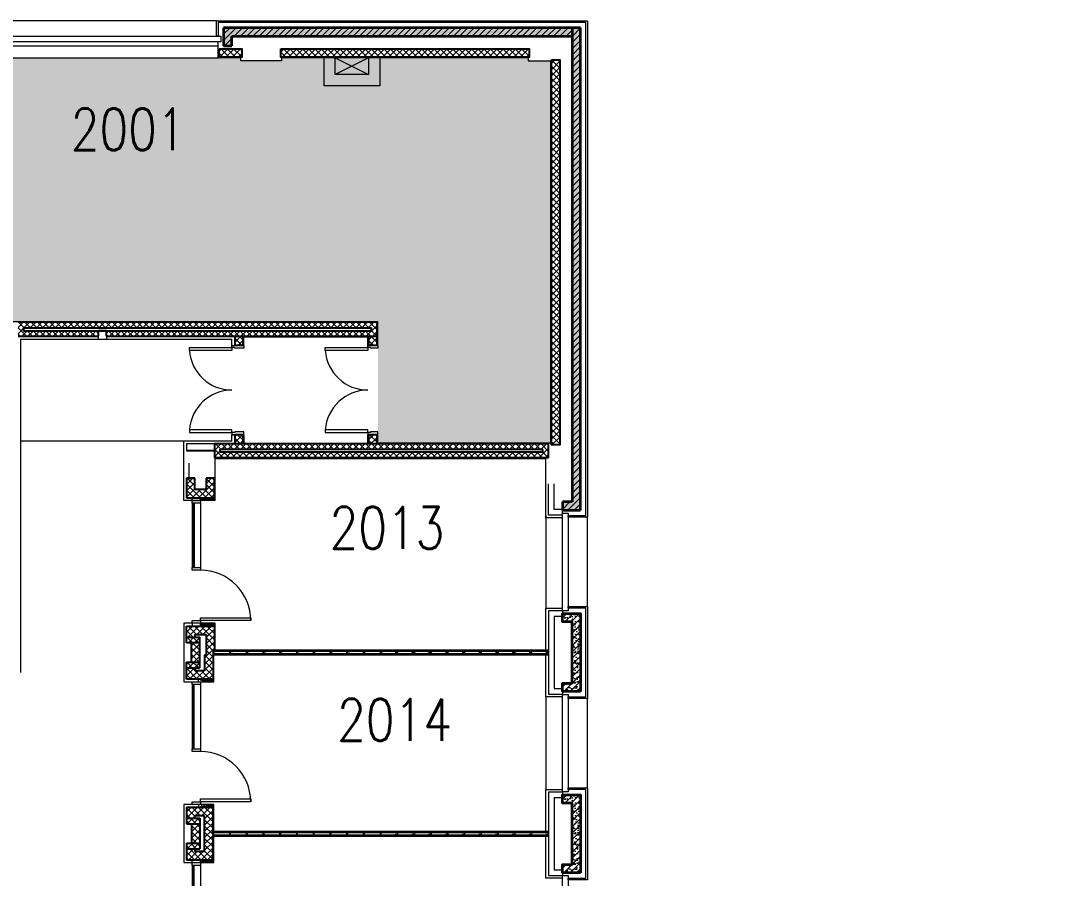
# Model space of a CAD drawing. Header units: inches. Extents: x 342932 to 557958, y 80625 to 242727.
# Drawn here: x 368172 to 386838, y 224757 to 240127 of the extents above; entities that cross this region are included whole.
import ezdxf
from ezdxf.enums import TextEntityAlignment as Align

# ---------------------------------------------------------------- set-up
doc = ezdxf.new("R2010")
doc.units = ezdxf.units.IN
doc.header["$MEASUREMENT"] = 0
doc.linetypes.add('First Floor$0$YRM-DASHED', pattern=[15, 12, -3])
for name, color, linetype, lineweight in [('0-Services', 8, 'Continuous', 20), ('First Floor$0$A-G2-G-Building-Elements-Below', 251, 'Continuous', 13), ('First Floor$0$A-G250-G-Walls-Low-Level', 251, 'Continuous', 15), ('First Floor$0$A-G250-G-Walls-Precast-Concrete', 251, 'Continuous', 35), ('First Floor$0$A-G250-M-Walls-Blockwork', 7, 'Continuous', 25), ('First Floor$0$A-G250-M-Walls-Louvred', 251, 'Continuous', 9), ('First Floor$0$A-G250-M-Walls-Plasterboard-Partition', 7, 'Continuous', 9), ('First Floor$0$A-G252-H-Internal-Walls', 251, 'Continuous', 9), ('First Floor$0$A-G262-H-Precast-Panel', 251, 'Continuous', 5), ('First Floor$0$A-G312-M-Wall-Cladding-Panel', 7, 'Continuous', 9), ('First Floor$0$A-G312-M-Wall-Finish-Plaster', 7, 'Continuous', 15), ('First Floor$0$A-G321-M-Window', 251, 'Continuous', 9), ('First Floor$0$A-G322-M-Door', 251, 'Continuous', 15), ('First Floor$0$A-G52-M-Cutout', 251, 'Continuous', 9), ('First Floor$0$Z-Z001-S-Room-Name-Identification-250', 7, 'Continuous', 15)]:
    doc.layers.add(name, color=color, linetype=linetype, lineweight=lineweight)
doc.styles.add('First Floor$0$Tag-RomanS', font='romans.shx', dxfattribs={"width": 0.8})
pattern_1 = [(45, (361382.11, 239676.52), (-56.1266, 56.1266), []), (135, (361382.11, 239676.52), (-56.1266, -56.1266), [])]
pattern_2 = [(50, (361382.11, 239676.52), (182.1847, -15.9391), [19.05, -209.55]), (355, (361382.11, 239676.52), (-35.2428, 191.0566), [15.24, -167.64]), (100.451, (361397.3, 239675.2), (146.9425, 175.1167), [16.19, -178.09]), (46.1842, (361382.11, 239727.32), (271.079, -42.0423), [28.575, -314.325]), (96.6356, (361404.7, 239723.82), (237.4042, 247.4256), [24.285, -267.135]), (351.184, (361382.1, 239727.32), (237.4046, 247.425), [22.86, -251.46]), (21, (361407.51, 239714.62), (151.6149, -102.2655), [19.05, -209.55]), (326, (361407.51, 239714.62), (61.802, 184.188), [15.24, -167.64]), (71.4514, (361420.15, 239706.1), (213.4165, 81.9229), [16.19, -178.09]), (37.5, (361382.114, 239676.52), (3.0886, 84.55504), [0, -165.608, 0, -170.18, 0, -168.275]), (7.5, (361382.11, 239676.52), (66.81966, 100.18057), [0, -97.028, 0, -161.798, 0, -64.135]), (327.5, (361325.47, 239676.52), (135.5906, -5.72874), [0, -63.5, 0, -198.12, 0, -262.89]), (317.5, (361300.07, 239676.52), (148.1292, 25.4265), [0, -82.55, 0, -131.572, 0, -186.69])]
pattern_3 = [(45, (361382.11, 239676.52), (-56.1266, 56.1266), [])]
pattern_4 = [(140, (361382.114, 239676.52), (4.78173, 54.6554), [5.715, -62.865]), (85, (361382.114, 239676.52), (-57.317, -10.57285), [4.572, -50.292]), (190.451, (361382.51, 239681.076), (-52.535, 44.08275), [4.857, -53.427]), (136.1842, (361366.874, 239676.52), (12.6127, 81.3237), [8.5725, -94.2975]), (186.6356, (361367.925, 239683.3), (-74.22767, 71.22127), [7.2855, -80.1405]), (81.184, (361366.87, 239676.52), (-74.22754, 71.2214), [6.858, -75.438]), (111, (361370.684, 239684.14), (30.67966, 45.48446), [5.715, -62.865]), (56, (361370.684, 239684.14), (-55.2564, 18.5406), [4.572, -50.292]), (161.4514, (361373.24, 239687.93), (-24.57686, 64.02495), [4.857, -53.427]), (127.5, (361382.114, 239676.522), (-25.366512, 0.92658), [0, -49.6824, 0, -51.054, 0, -50.4825]), (97.5, (361382.114, 239676.522), (-30.054172, 20.0459), [0, -29.1084, 0, -48.5394, 0, -19.2405]), (57.5, (361382.114, 239659.53), (1.718623, 40.677179), [0, -19.05, 0, -59.436, 0, -78.867]), (47.5, (361382.114, 239651.91), (-7.62795, 44.438754), [0, -24.765, 0, -39.4716, 0, -56.007])]

# ---------------------------------------------------------------- blocks, each defined once
blk = doc.blocks.new('First Floor$0$Door1-faculty offices-2200')
at = {"layer": 'First Floor$0$A-G321-M-Window'}
blk.add_lwpolyline([(50, -65), (1200, -65), (1200, -35), (50, -35)], close=True, dxfattribs=at)
at = {"layer": 'First Floor$0$A-G322-M-Door'}
for p, q in [((50, 75), (1200, 75)), ((50, -75), (1200, -75))]:
    blk.add_line(p, q, dxfattribs=at)
for points in [[(2100, 975), (2150, 975), (2150, 75), (2100, 75)], [(50, 75), (50, -75), (0, -75), (0, 75)], [(1250, 75), (1250, -75), (1200, -75), (1200, 75)], [(2200, 75), (2200, -75), (2150, -75), (2150, 75)]]:
    blk.add_lwpolyline(points, close=True, dxfattribs=at)
blk.add_arc((2150, 75), 900, 90, 180, dxfattribs=at)
blk = doc.blocks.new('First Floor$0$Part Frame1')
for p, q in [((0, 0), (0, -100)), ((0, 0), (6015, 0)), ((0, -13), (6015, -13)), ((0, -25), (6015, -25)), ((6015, -75), (0, -75)), ((6015, -87), (0, -87)), ((6015, -100), (0, -100)), ((6015, 0), (6015, -100))]:
    blk.add_line(p, q)
for points in [[(0, -75), (0, -25), (50, -25), (50, -35), (10, -35), (10, -65), (50, -65), (50, -75)], [(300, -75), (300, -25), (350, -25), (350, -35), (310, -35), (310, -65), (350, -65), (350, -75)], [(600, -75), (600, -25), (650, -25), (650, -35), (610, -35), (610, -65), (650, -65), (650, -75)], [(900, -75), (900, -25), (950, -25), (950, -35), (910, -35), (910, -65), (950, -65), (950, -75)], [(1200, -75), (1200, -25), (1250, -25), (1250, -35), (1210, -35), (1210, -65), (1250, -65), (1250, -75)], [(1500, -75), (1500, -25), (1550, -25), (1550, -35), (1510, -35), (1510, -65), (1550, -65), (1550, -75)], [(1800, -75), (1800, -25), (1850, -25), (1850, -35), (1810, -35), (1810, -65), (1850, -65), (1850, -75)], [(2100, -75), (2100, -25), (2150, -25), (2150, -35), (2110, -35), (2110, -65), (2150, -65), (2150, -75)], [(2400, -75), (2400, -25), (2450, -25), (2450, -35), (2410, -35), (2410, -65), (2450, -65), (2450, -75)], [(2700, -75), (2700, -25), (2750, -25), (2750, -35), (2710, -35), (2710, -65), (2750, -65), (2750, -75)], [(3000, -75), (3000, -25), (3050, -25), (3050, -35), (3010, -35), (3010, -65), (3050, -65), (3050, -75)], [(3315, -75), (3315, -25), (3265, -25), (3265, -35), (3305, -35), (3305, -65), (3265, -65), (3265, -75)], [(3615, -75), (3615, -25), (3565, -25), (3565, -35), (3605, -35), (3605, -65), (3565, -65), (3565, -75)], [(3915, -75), (3915, -25), (3865, -25), (3865, -35), (3905, -35), (3905, -65), (3865, -65), (3865, -75)], [(4215, -75), (4215, -25), (4165, -25), (4165, -35), (4205, -35), (4205, -65), (4165, -65), (4165, -75)], [(4515, -75), (4515, -25), (4465, -25), (4465, -35), (4505, -35), (4505, -65), (4465, -65), (4465, -75)], [(4815, -75), (4815, -25), (4765, -25), (4765, -35), (4805, -35), (4805, -65), (4765, -65), (4765, -75)], [(5115, -75), (5115, -25), (5065, -25), (5065, -35), (5105, -35), (5105, -65), (5065, -65), (5065, -75)], [(5415, -75), (5415, -25), (5365, -25), (5365, -35), (5405, -35), (5405, -65), (5365, -65), (5365, -75)], [(5715, -75), (5715, -25), (5665, -25), (5665, -35), (5705, -35), (5705, -65), (5665, -65), (5665, -75)], [(6015, -75), (6015, -25), (5965, -25), (5965, -35), (6005, -35), (6005, -65), (5965, -65), (5965, -75)]]:
    blk.add_lwpolyline(points, close=True)
blk = doc.blocks.new('First Floor$0$Plant Room Door 1600-180')
at = {"layer": 'First Floor$0$A-G322-M-Door'}
for points in [[(-1562, 180), (-1562, 942), (-1612, 942), (-1612, 180)], [(-138, 180), (-138, 942), (-88, 942), (-88, 180)], [(-1600, 130), (-1612, 130), (-1612, 180), (-1650, 180), (-1650, 0), (-1600, 0)], [(-100, 130), (-88, 130), (-88, 180), (-50, 180), (-50, 0), (-100, 0)]]:
    blk.add_lwpolyline(points, close=True, dxfattribs=at)
for centre, start, end in [((-1615, 179), 0.0901, 86.0243), ((-85, 179), 93.9757, 179.9099)]:
    blk.add_arc(centre, 765, start, end, dxfattribs=at)
blk = doc.blocks.new('First Floor$0$Plant Room Door 1600-215')
at = {"layer": 'First Floor$0$A-G322-M-Door'}
for points in [[(-1562, 977), (-1612, 977), (-1612, 215), (-1562, 215), (-1562, 977)], [(-138, 977), (-88, 977), (-88, 215), (-138, 215), (-138, 977)], [(-100, 165), (-88, 165), (-88, 215), (-50, 215), (-50, 0), (-100, 0)]]:
    blk.add_lwpolyline(points, close=True, dxfattribs=at)
at = {"layer": 'First Floor$0$A-G322-M-Door', "elevation": 0}
blk.add_lwpolyline([(-1600, 165), (-1612, 165), (-1612, 215), (-1650, 215), (-1650, 0), (-1600, 0)], close=True, dxfattribs=at)
at = {"layer": 'First Floor$0$A-G322-M-Door'}
for centre, start, end in [((-1615, 214), 0.0901, 86.0243), ((-85, 214), 93.9757, 179.9099)]:
    blk.add_arc(centre, 765, start, end, dxfattribs=at)
blk = doc.blocks.new('First Floor$0$tag-roomname')
at = {"lineweight": 18, "ltscale": 0.01, "style": 'First Floor$0$Tag-RomanS', "width": 0.8}
blk.add_attdef('ROOM_NO_2', text='', height=3, dxfattribs=at).set_placement((0, 1.612), align=Align.MIDDLE_CENTER)
at = {"linetype": 'ByBlock', "lineweight": 15, "ltscale": 0.01, "style": 'First Floor$0$Tag-RomanS', "width": 0.8, "flags": 1}
for tag, p in [('ROOM_NAME_1', (0, -2.288)), ('ROOM_NAME_2', (0, -5.744))]:
    blk.add_attdef(tag, text='', height=2.5, dxfattribs=at).set_placement(p, align=Align.MIDDLE_CENTER)

msp = doc.modelspace()

# ---------------------------------------------------------------- hatches: boundary and pattern name
at = {"layer": '0-Services', "lineweight": 35}
h = msp.add_hatch(dxfattribs=at)
h.set_pattern_fill('ANGLE', color=256)
h.set_pattern_definition([(0, (354539.678, 239632.636), (0, 6.985), [5.08, -1.905]), (90, (354539.678, 239632.636), (-6.985, 4e-16), [5.08, -1.905])])
h.paths.add_polyline_path([(374572.1, 234736.5), (361597.1, 234736.5), (361597.1, 239061.5), (361647.1, 239061.5), (361647.1, 239461.5), (366417.1, 239461.5), (366417.1, 239411.5), (367147.1, 239411.5), (367147.1, 239461.5), (372117.1, 239461.5), (372117.1, 239411.5), (372847.1, 239411.5), (372847.1, 239461.5), (377267.1, 239461.5), (377267.1, 239411.5), (377667.1, 239411.5), (377667.1, 232556.5), (374572.1, 232556.5)])
h.paths.add_polyline_path([(394817.1, 218626.5), (394817.1, 216001.5), (402567.1, 216001.5), (402567.1, 212066.5), (398147.1, 212066.5), (398147.1, 212441.5), (397617.1, 212441.5), (397617.1, 212066.5), (392847.1, 212066.5), (392847.1, 212441.5), (392317.1, 212441.5), (392317.1, 212066.5), (391602.1, 212066.5), (391602.1, 212276.5), (388497.1, 212276.5), (388497.1, 212441.5), (387982.1, 212441.5), (387982.1, 218111.5), (388147.1, 218111.5), (388147.1, 218626.5)])
h.paths.add_polyline_path([(451978.5, 231961.5), (461113.7, 231961.5), (461113.7, 231911.5), (461571.4, 231911.5), (463336, 221559), (463621.9, 221607.8), (464304.9, 217600.9), (463664.2, 217491.5), (455513.5, 217491.5), (455513.5, 219796.5), (451978.5, 219796.5)])
at = {"layer": 'First Floor$0$A-G252-H-Internal-Walls'}
h = msp.add_hatch(dxfattribs=at)
h.set_pattern_fill('ANSI37', color=256, scale=25, style=0)
h.set_pattern_definition(pattern_1)
h.paths.add_polyline_path([(371727.1, 239626.5), (372132.1, 239626.5), (372132.1, 239476.5), (371727.1, 239476.5)])
h = msp.add_hatch(dxfattribs=at)
h.set_pattern_fill('ANSI37', color=256, scale=25, style=0)
h.set_pattern_definition(pattern_1)
h.paths.add_polyline_path([(372832.1, 239626.5), (377282.1, 239626.5), (377282.1, 239476.5), (372832.1, 239476.5)])
h = msp.add_hatch(dxfattribs=at)
h.set_pattern_fill('ANSI37', color=256, scale=25, style=0)
h.set_pattern_definition(pattern_1)
h.paths.add_polyline_path([(377682.1, 239426.5), (377832.1, 239426.5), (377832.1, 232526.5), (377682.1, 232526.5)])
h = msp.add_hatch(dxfattribs=at)
h.set_pattern_fill('ANSI37', color=256, scale=25, style=0)
h.set_pattern_definition(pattern_1)
h.paths.add_polyline_path([(374557.1, 234471.5), (374557.1, 234721.5), (368122.1, 234721.5), (368122.1, 234471.5), (369557.1, 234471.5), (369557.1, 234571.5), (368222.1, 234571.5), (368222.1, 234621.5), (374457.1, 234621.5), (374457.1, 234571.5), (369707.1, 234571.5), (369707.1, 234471.5)])
h = msp.add_hatch(dxfattribs=at)
h.set_pattern_fill('ANSI37', color=256, scale=25, style=0)
h.set_pattern_definition(pattern_1)
h.paths.add_polyline_path([(372007.1, 234471.5), (372007.1, 234306.5), (372157.1, 234306.5), (372157.1, 234471.5)])
h = msp.add_hatch(dxfattribs=at)
h.set_pattern_fill('ANSI37', color=256, scale=25, style=0)
h.set_pattern_definition(pattern_1)
h.paths.add_polyline_path([(374557.1, 234471.5), (374407.1, 234471.5), (374407.1, 234306.5), (374557.1, 234306.5)])
h = msp.add_hatch(dxfattribs=at)
h.set_pattern_fill('ANSI37', color=256, scale=25, style=0)
h.set_pattern_definition(pattern_1)
h.paths.add_polyline_path([(372157.1, 232706.5), (372007.1, 232706.5), (372007.1, 232541.5), (372157.1, 232541.5)])
h = msp.add_hatch(dxfattribs=at)
h.set_pattern_fill('ANSI37', color=256, scale=25, style=0)
h.set_pattern_definition([(315, (361382.11, 227336.52), (-56.1266, -56.1266), []), (225, (361382.11, 227336.52), (-56.1266, 56.1266), [])])
h.paths.add_polyline_path([(374557.1, 232541.5), (374407.1, 232541.5), (374407.1, 232706.5), (374557.1, 232706.5)])
h = msp.add_hatch(dxfattribs=at)
h.set_pattern_fill('ANSI37', color=256, scale=25, style=0)
h.set_pattern_definition(pattern_1)
h.paths.add_polyline_path([(371642.1, 232541.5), (371642.1, 232291.5), (377632.1, 232291.5), (377632.1, 232541.5)])
h.paths.add_polyline_path([(377532.1, 232441.5), (377532.1, 232391.5), (371742.1, 232391.5), (371742.1, 232441.5)], flags=16)
h = msp.add_hatch(dxfattribs=at)
h.set_pattern_fill('ANSI37', color=256, scale=25, style=0)
h.set_pattern_definition(pattern_1)
h.paths.add_polyline_path([(371492.1, 231726.5), (371292.1, 231726.5), (371292.1, 231926.5), (371232.1, 231926.5), (371142.1, 231926.5), (371142.1, 231576.5), (371642.1, 231576.5), (371642.1, 231926.5), (371492.1, 231926.5)])
h = msp.add_hatch(dxfattribs=at)
h.set_pattern_fill('AR-CONC', color=256, scale=0.3, angle=90, style=0)
h.set_pattern_definition(pattern_4)
h.paths.add_polyline_path([(371392.5, 231576.5), (371392.5, 231541.5), (371642.1, 231541.5), (371642.1, 231576.5)])
h = msp.add_hatch(dxfattribs=at)
h.set_pattern_fill('ANSI37', color=256, scale=25, style=0)
h.set_pattern_definition([(45, (362679.79, 239676.52), (-56.1266, 56.1266), []), (135, (362679.79, 239676.52), (-56.1266, -56.1266), [])])
h.paths.add_polyline_path([(371382.1, 229049.9), (371142.1, 229049.9), (371142.1, 228976.5), (371382.1, 228976.5)])
h.paths.add_polyline_path([(371382.1, 229076.5), (371142.1, 229076.5), (371142.1, 229049.9), (371382.1, 229049.9)], flags=17)
h.paths.add_polyline_path([(371642.1, 229276.5), (371142.1, 229276.5), (371142.1, 229076.5), (371292.1, 229076.5), (371292.1, 229126.5), (371492.1, 229126.5), (371492.1, 229049.9), (371642.1, 229049.9)])
h.paths.add_polyline_path([(371642.1, 229049.9), (371492.1, 229049.9), (371492.1, 228751.5), (371467.1, 228751.5), (371467.1, 228476.5), (371292.1, 228476.5), (371292.1, 228526.5), (371142.1, 228526.5), (371142.1, 228326.5), (371617.1, 228326.5), (371617.1, 228851.5), (371642.1, 228851.5)])
h.paths.add_polyline_path([(371382.1, 228626.5), (371142.1, 228626.5), (371142.1, 228526.5), (371382.1, 228526.5)], flags=17)
h.paths.add_polyline_path([(371382.1, 228976.5), (371232.1, 228976.5), (371232.1, 228626.5), (371382.1, 228626.5)], flags=17)
h = msp.add_hatch(dxfattribs=at)
h.set_pattern_fill('AR-CONC', color=256, scale=0.3, angle=90, style=0)
h.set_pattern_definition([(140, (361382.114, 237411.51), (4.78173, 54.6554), [5.715, -62.865]), (85, (361382.114, 237411.51), (-57.317, -10.57285), [4.572, -50.292]), (190.451, (361382.51, 237416.065), (-52.535, 44.08275), [4.857, -53.427]), (136.1842, (361366.874, 237411.51), (12.6127, 81.3237), [8.5725, -94.2975]), (186.6356, (361367.925, 237418.29), (-74.22767, 71.22127), [7.2855, -80.1405]), (81.184, (361366.87, 237411.51), (-74.22754, 71.2214), [6.858, -75.438]), (111, (361370.684, 237419.13), (30.67966, 45.48446), [5.715, -62.865]), (56, (361370.684, 237419.13), (-55.2564, 18.5406), [4.572, -50.292]), (161.4514, (361373.24, 237422.92), (-24.57686, 64.02495), [4.857, -53.427]), (127.5, (361382.114, 237411.51), (-25.366512, 0.92658), [0, -49.6824, 0, -51.054, 0, -50.4825]), (97.5, (361382.114, 237411.51), (-30.05417, 20.0459), [0, -29.1084, 0, -48.5394, 0, -19.2405]), (57.5, (361382.114, 237394.518), (1.718623, 40.67718), [0, -19.05, 0, -59.436, 0, -78.867]), (47.5, (361382.114, 237386.898), (-7.62795, 44.43875), [0, -24.765, 0, -39.4716, 0, -56.007])])
h.paths.add_polyline_path([(371392.5, 229311.5), (371392.5, 229276.5), (371642.1, 229276.5), (371642.1, 229311.5)])
h = msp.add_hatch(dxfattribs=at)
h.set_pattern_fill('AR-CONC', color=256, scale=0.3, angle=90, style=0)
h.set_pattern_definition(pattern_4)
h.paths.add_polyline_path([(371617.1, 228291.5), (371617.1, 228326.5), (371392.1, 228326.5), (371392.1, 228291.5)])
h = msp.add_hatch(dxfattribs=at)
h.set_pattern_fill('AR-CONC', color=256, scale=0.3, angle=90, style=0)
h.set_pattern_definition([(140, (361382.114, 237411.52), (4.78173, 54.6554), [5.715, -62.865]), (85, (361382.114, 237411.52), (-57.317, -10.57285), [4.572, -50.292]), (190.451, (361382.51, 237416.076), (-52.535, 44.08275), [4.857, -53.427]), (136.1842, (361366.874, 237411.52), (12.6127, 81.3237), [8.5725, -94.2975]), (186.6356, (361367.925, 237418.3), (-74.22767, 71.22127), [7.2855, -80.1405]), (81.184, (361366.87, 237411.52), (-74.22754, 71.2214), [6.858, -75.438]), (111, (361370.684, 237419.14), (30.67966, 45.48446), [5.715, -62.865]), (56, (361370.684, 237419.14), (-55.2564, 18.5406), [4.572, -50.292]), (161.4514, (361373.24, 237422.93), (-24.57686, 64.02495), [4.857, -53.427]), (127.5, (361382.114, 237411.522), (-25.366512, 0.92658), [0, -49.6824, 0, -51.054, 0, -50.4825]), (97.5, (361382.114, 237411.522), (-30.054172, 20.0459), [0, -29.1084, 0, -48.5394, 0, -19.2405]), (57.5, (361382.114, 237394.53), (1.718623, 40.677179), [0, -19.05, 0, -59.436, 0, -78.867]), (47.5, (361382.114, 237386.91), (-7.62795, 44.438754), [0, -24.765, 0, -39.4716, 0, -56.007])])
h.paths.add_polyline_path([(371617.1, 226026.5), (371617.1, 226061.5), (371392.1, 226061.5), (371392.1, 226026.5)])
h = msp.add_hatch(dxfattribs=at)
h.set_pattern_fill('ANSI37', color=256, scale=25, style=0)
h.set_pattern_definition([(135, (361748.14, 246186.52), (56.1266, 56.1266), []), (45, (361748.14, 246186.52), (56.1266, -56.1266), [])])
h.paths.add_polyline_path([(371142.1, 226026.5), (371617.1, 226026.5), (371617.1, 225086.5), (371142.1, 225086.5), (371142.1, 225281.5), (371292.1, 225281.5), (371292.1, 225236.5), (371467.1, 225236.5), (371467.1, 225876.5), (371292.1, 225876.5), (371292.1, 225831.5), (371142.1, 225831.5)])
h.paths.add_polyline_path([(371142.1, 225831.5), (371382.1, 225831.5), (371382.1, 225731.5), (371142.1, 225731.5)], flags=17)
h.paths.add_polyline_path([(371232.1, 225731.5), (371382.1, 225731.5), (371382.1, 225381.5), (371232.1, 225381.5)], flags=17)
h.paths.add_polyline_path([(371142.1, 225381.5), (371382.1, 225381.5), (371382.1, 225281.5), (371142.1, 225281.5)])
h = msp.add_hatch(dxfattribs=at)
h.set_pattern_fill('AR-CONC', color=256, scale=0.3, angle=90, style=0)
h.set_pattern_definition([(140, (361382.114, 236436.52), (4.78173, 54.6554), [5.715, -62.865]), (85, (361382.114, 236436.52), (-57.317, -10.57285), [4.572, -50.292]), (190.451, (361382.51, 236441.076), (-52.535, 44.08275), [4.857, -53.427]), (136.1842, (361366.874, 236436.52), (12.6127, 81.3237), [8.5725, -94.2975]), (186.6356, (361367.925, 236443.3), (-74.22767, 71.22127), [7.2855, -80.1405]), (81.184, (361366.87, 236436.52), (-74.22754, 71.2214), [6.858, -75.438]), (111, (361370.684, 236444.14), (30.67966, 45.48446), [5.715, -62.865]), (56, (361370.684, 236444.14), (-55.2564, 18.5406), [4.572, -50.292]), (161.4514, (361373.24, 236447.93), (-24.57686, 64.02495), [4.857, -53.427]), (127.5, (361382.114, 236436.522), (-25.366512, 0.92658), [0, -49.6824, 0, -51.054, 0, -50.4825]), (97.5, (361382.114, 236436.522), (-30.054172, 20.0459), [0, -29.1084, 0, -48.5394, 0, -19.2405]), (57.5, (361382.114, 236419.53), (1.718623, 40.677179), [0, -19.05, 0, -59.436, 0, -78.867]), (47.5, (361382.114, 236411.91), (-7.62795, 44.438754), [0, -24.765, 0, -39.4716, 0, -56.007])])
h.paths.add_polyline_path([(371617.1, 225051.5), (371617.1, 225086.5), (371392.1, 225086.5), (371392.1, 225051.5)])
at = {"layer": 'First Floor$0$A-G262-H-Precast-Panel'}
h = msp.add_hatch(dxfattribs=at)
h.set_pattern_fill('AR-CONC', color=256, style=0)
h.set_pattern_definition(pattern_2)
h.paths.add_polyline_path([(378207.1, 239851.5), (378207.1, 240001.5), (371807.1, 240001.5), (371807.1, 239676.5), (371957.1, 239676.5), (371957.1, 239851.5)])
h = msp.add_hatch(dxfattribs=at)
h.set_pattern_fill('ANSI31', color=256, scale=25, style=0)
h.set_pattern_definition(pattern_3)
h.paths.add_polyline_path([(378207.1, 239851.5), (378207.1, 240001.5), (371807.1, 240001.5), (371807.1, 239676.5), (371957.1, 239676.5), (371957.1, 239851.5)])
h = msp.add_hatch(dxfattribs=at)
h.set_pattern_fill('AR-CONC', color=256, style=0)
h.set_pattern_definition(pattern_2)
h.paths.add_polyline_path([(378207.1, 231351.5), (378207.1, 239851.5), (378057.1, 239851.5), (378057.1, 231501.5), (377882.1, 231501.5), (377882.1, 231351.5)])
h = msp.add_hatch(dxfattribs=at)
h.set_pattern_fill('ANSI31', color=256, scale=25, style=0)
h.set_pattern_definition(pattern_3)
h.paths.add_polyline_path([(378207.1, 231351.5), (378207.1, 239851.5), (378057.1, 239851.5), (378057.1, 231501.5), (377882.1, 231501.5), (377882.1, 231351.5)])
h = msp.add_hatch(dxfattribs=at)
h.set_pattern_fill('AR-CONC', color=256, style=0)
h.set_pattern_definition([(50, (361382.11, 262426.52), (182.18467, -15.9391), [19.05, -209.55]), (355, (361382.11, 262426.52), (-35.2428, 191.0566), [15.24, -167.64]), (100.451, (361397.3, 262425.2), (146.9425, 175.1167), [16.19, -178.09]), (46.1842, (361382.11, 262477.32), (271.079, -42.0423), [28.575, -314.325]), (96.6356, (361404.7, 262473.82), (237.4042, 247.4256), [24.285, -267.135]), (351.184, (361382.1, 262477.32), (237.4046, 247.4251), [22.86, -251.46]), (21, (361407.51, 262464.62), (151.6149, -102.2655), [19.05, -209.55]), (326, (361407.51, 262464.62), (61.802, 184.188), [15.24, -167.64]), (71.4514, (361420.15, 262456.1), (213.4165, 81.92286), [16.19, -178.09]), (37.5, (361382.113, 262426.52), (3.0886, 84.55504), [0, -165.608, 0, -170.18, 0, -168.275]), (7.5, (361382.11, 262426.52), (66.81966, 100.18057), [0, -97.028, 0, -161.798, 0, -64.135]), (327.5, (361325.47, 262426.52), (135.5906, -5.72874), [0, -63.5, 0, -198.12, 0, -262.89]), (317.5, (361300.07, 262426.52), (148.12918, 25.4265), [0, -82.55, 0, -131.572, 0, -186.69])])
h.paths.add_polyline_path([(378207.1, 228101.5), (377882.1, 228101.5), (377882.1, 228251.5), (378057.1, 228251.5), (378057.1, 229351.5), (377882.1, 229351.5), (377882.1, 229501.5), (378207.1, 229501.5)])
h = msp.add_hatch(dxfattribs=at)
h.set_pattern_fill('ANSI31', color=256, scale=25, style=0)
h.set_pattern_definition([(45, (361382.11, 262426.52), (-56.1266, 56.1266), [])])
h.paths.add_polyline_path([(378207.1, 228101.5), (377882.1, 228101.5), (377882.1, 228251.5), (378057.1, 228251.5), (378057.1, 229351.5), (377882.1, 229351.5), (377882.1, 229501.5), (378207.1, 229501.5)])
h = msp.add_hatch(dxfattribs=at)
h.set_pattern_fill('AR-CONC', color=256, style=0)
h.set_pattern_definition([(50, (361382.11, 259176.54), (182.18467, -15.9391), [19.05, -209.55]), (355, (361382.11, 259176.54), (-35.2428, 191.0566), [15.24, -167.64]), (100.451, (361397.3, 259175.22), (146.9425, 175.1167), [16.19, -178.09]), (46.1842, (361382.11, 259227.34), (271.079, -42.0423), [28.575, -314.325]), (96.6356, (361404.7, 259223.84), (237.4042, 247.4256), [24.285, -267.135]), (351.184, (361382.1, 259227.34), (237.4046, 247.4251), [22.86, -251.46]), (21, (361407.51, 259214.64), (151.6149, -102.2655), [19.05, -209.55]), (326, (361407.51, 259214.64), (61.802, 184.188), [15.24, -167.64]), (71.4514, (361420.15, 259206.12), (213.4165, 81.92286), [16.19, -178.09]), (37.5, (361382.113, 259176.544), (3.0886, 84.55504), [0, -165.608, 0, -170.18, 0, -168.275]), (7.5, (361382.11, 259176.54), (66.81966, 100.18057), [0, -97.028, 0, -161.798, 0, -64.135]), (327.5, (361325.47, 259176.544), (135.5906, -5.72874), [0, -63.5, 0, -198.12, 0, -262.89]), (317.5, (361300.07, 259176.54), (148.12918, 25.4265), [0, -82.55, 0, -131.572, 0, -186.69])])
h.paths.add_polyline_path([(378207.1, 224851.5), (377882.1, 224851.5), (377882.1, 225001.5), (378057.1, 225001.5), (378057.1, 226101.5), (377882.1, 226101.5), (377882.1, 226251.5), (378207.1, 226251.5)])
h = msp.add_hatch(dxfattribs=at)
h.set_pattern_fill('ANSI31', color=256, scale=25, style=0)
h.set_pattern_definition([(45, (361382.11, 259176.544), (-56.1266, 56.1266), [])])
h.paths.add_polyline_path([(378207.1, 224851.5), (377882.1, 224851.5), (377882.1, 225001.5), (378057.1, 225001.5), (378057.1, 226101.5), (377882.1, 226101.5), (377882.1, 226251.5), (378207.1, 226251.5)])

# ---------------------------------------------------------------- linework, layer by layer
at = {"layer": 'First Floor$0$A-G2-G-Building-Elements-Below'}
msp.add_line((371682.1, 240126.5), (367582.1, 240126.5), dxfattribs=at)
at = {"layer": 'First Floor$0$A-G250-G-Walls-Low-Level'}
for p, q in [((367552.1, 239676.5, 0), (371712.1, 239676.5, 0)), ((367552.1, 239461.5), (371712.1, 239461.5)), ((377582.1, 231256.5), (377582.1, 229596.5)), ((378332.1, 229626.5), (378332.1, 231226.5)), ((377582.1, 228006.5), (377582.1, 226346.5)), ((378332.1, 226376.5), (378332.1, 227976.5))]:
    msp.add_line(p, q, dxfattribs=at)
at = {"layer": 'First Floor$0$A-G250-G-Walls-Precast-Concrete'}
for p, q in [((378057.1, 240001.5), (371807.1, 240001.5)), ((371807.1, 240001.5), (371807.1, 239676.5)), ((378057.1, 240001.5), (378057.1, 231501.5)), ((378207.1, 240001.5), (378057.1, 240001.5)), ((378057.1, 240001.5), (378057.1, 239851.5)), ((378207.1, 231351.5), (378207.1, 240001.5)), ((371807.1, 239676.5), (371957.1, 239676.5)), ((371957.1, 239676.5), (371957.1, 239851.5)), ((371957.1, 239851.5), (378057.1, 239851.5)), ((378057.1, 231501.5), (377882.1, 231501.5)), ((377882.1, 231501.5), (377882.1, 231351.5)), ((377882.1, 231351.5), (378207.1, 231351.5))]:
    msp.add_line(p, q, dxfattribs=at)
for points in [[(378207.1, 228101.5), (377882.1, 228101.5), (377882.1, 228251.5), (378057.1, 228251.5), (378057.1, 229351.5), (377882.1, 229351.5), (377882.1, 229501.5), (378207.1, 229501.5), (378207.1, 228101.5)], [(378207.1, 224851.5), (377882.1, 224851.5), (377882.1, 225001.5), (378057.1, 225001.5), (378057.1, 226101.5), (377882.1, 226101.5), (377882.1, 226251.5), (378207.1, 226251.5), (378207.1, 224851.5)]]:
    msp.add_lwpolyline(points, dxfattribs=at)
at = {"layer": 'First Floor$0$A-G250-M-Walls-Blockwork'}
for p, q in [((374557.1, 234721.5), (368122.1, 234721.5)), ((374557.1, 234306.5), (374557.1, 234721.5)), ((368122.1, 234471.5), (369557.1, 234471.5)), ((368222.1, 234621.5), (374457.1, 234621.5)), ((368222.1, 234621.5), (368222.1, 234571.5)), ((368222.1, 234571.5), (374457.1, 234571.5)), ((369707.1, 234571.5), (369557.1, 234571.5)), ((369557.1, 234571.5), (369557.1, 234471.5)), ((369707.1, 234471.5), (369707.1, 234571.5)), ((369707.1, 234471.5), (374557.1, 234471.5)), ((372007.1, 234471.5), (372007.1, 234306.5)), ((372157.1, 234306.5), (372157.1, 234471.5)), ((374407.1, 234471.5), (374407.1, 234306.5)), ((374457.1, 234571.5), (374457.1, 234621.5)), ((372157.1, 234306.5), (372007.1, 234306.5)), ((374557.1, 234306.5), (374407.1, 234306.5)), ((372157.1, 232706.5), (372007.1, 232706.5)), ((372007.1, 232706.5), (372007.1, 232541.5)), ((372157.1, 232541.5), (372157.1, 232706.5)), ((374557.1, 232706.5), (374407.1, 232706.5)), ((374407.1, 232706.5), (374407.1, 232541.5)), ((374557.1, 232541.5), (374557.1, 232706.5)), ((371142.1, 232426.5), (371642.1, 232426.5)), ((371642.1, 232541.5), (371642.1, 232291.5)), ((377632.1, 232541.5), (371642.1, 232541.5)), ((371642.1, 232425), (371642.1, 232426.5)), ((371642.1, 232426.5), (371642.1, 232356.5)), ((377532.1, 232441.5), (371742.1, 232441.5)), ((371742.1, 232441.5), (371742.1, 232391.5)), ((377532.1, 232391.5), (377532.1, 232441.5)), ((377632.1, 232291.5), (377632.1, 232541.5)), ((377632.1, 232291.5), (371642.1, 232291.5)), ((377532.1, 232391.5), (371742.1, 232391.5)), ((371142.1, 231926.5), (371142.1, 231576.5)), ((371292.1, 231926.5, 0), (371232.1, 231926.5, 0)), ((371292.1, 231726.5), (371292.1, 231926.5)), ((371642.1, 231926.5), (371492.1, 231926.5)), ((371492.1, 231926.5), (371492.1, 231726.5)), ((371642.1, 231576.5), (371642.1, 231926.5)), ((371492.1, 231726.5), (371292.1, 231726.5)), ((371142.1, 231576.5), (371642.1, 231576.5)), ((371142.1, 228976.5), (371142.1, 229276.5)), ((371142.1, 229276.5), (371642.1, 229276.5)), ((371642.1, 229276.5), (371642.1, 228851.5)), ((371142.1, 229076.5), (371382.1, 229076.5)), ((371292.1, 229126.5), (371492.1, 229126.5)), ((371292.1, 229126.5), (371292.1, 229076.5)), ((371382.1, 228526.5), (371382.1, 229076.5)), ((371492.1, 229126.5), (371492.1, 228751.5)), ((371382.1, 228976.5), (371142.1, 228976.5)), ((371232.1, 228626.5), (371232.1, 228976.5)), ((371617.1, 228851.5), (371617.1, 228326.5)), ((371467.1, 228751.5), (371467.1, 228476.5)), ((371492.1, 228751.5), (371467.1, 228751.5)), ((371142.1, 228326.5), (371142.1, 228626.5)), ((371142.1, 228626.5), (371382.1, 228626.5)), ((371142.1, 228526.5), (371382.1, 228526.5)), ((371292.1, 228526.5), (371292.1, 228476.5)), ((371467.1, 228476.5), (371292.1, 228476.5)), ((371617.1, 228326.5), (371142.1, 228326.5)), ((371617.1, 226026.5, 0), (371142.1, 226026.5, 0)), ((371142.1, 226026.5, 0), (371142.1, 225731.5, 0)), ((371467.1, 225876.5, 0), (371292.1, 225876.5, 0)), ((371292.1, 225831.5, 0), (371292.1, 225876.5, 0)), ((371467.1, 225236.5, 0), (371467.1, 225876.5, 0)), ((371617.1, 225086.5, 0), (371617.1, 226026.5, 0)), ((371142.1, 225831.5, 0), (371382.1, 225831.5, 0)), ((371142.1, 225731.5, 0), (371382.1, 225731.5, 0)), ((371232.1, 225731.5, 0), (371232.1, 225381.5, 0)), ((371382.1, 225831.5, 0), (371382.1, 225281.5, 0)), ((371142.1, 225381.5, 0), (371142.1, 225086.5, 0)), ((371142.1, 225381.5, 0), (371382.1, 225381.5, 0)), ((371142.1, 225281.5, 0), (371382.1, 225281.5, 0)), ((371292.1, 225281.5, 0), (371292.1, 225236.5, 0)), ((371467.1, 225236.5, 0), (371292.1, 225236.5, 0)), ((371142.1, 225086.5, 0), (371617.1, 225086.5, 0))]:
    msp.add_line(p, q, dxfattribs=at)
at = {"layer": 'First Floor$0$A-G250-M-Walls-Blockwork', "linetype": 'First Floor$0$YRM-DASHED'}
for p, q in [((371142.1, 231926.5, 0), (371232.1, 231926.5, 0)), ((371292.1, 231926.5), (371142.1, 231926.5, 0))]:
    msp.add_line(p, q, dxfattribs=at)
at = {"layer": 'First Floor$0$A-G250-M-Walls-Blockwork'}
for points in [[(371727.1, 239626.5), (372132.1, 239626.5), (372132.1, 239476.5), (371727.1, 239476.5)], [(372832.1, 239626.5), (377282.1, 239626.5), (377282.1, 239476.5), (372832.1, 239476.5)], [(377682.1, 239426.5), (377832.1, 239426.5), (377832.1, 232526.5), (377682.1, 232526.5)]]:
    msp.add_lwpolyline(points, close=True, dxfattribs=at)
at = {"layer": 'First Floor$0$A-G250-M-Walls-Louvred'}
msp.add_lwpolyline([(371757.1, 239851.5), (371757.1, 239751.5), (367507.1, 239751.5), (367507.1, 239851.5)], close=True, dxfattribs=at)
at = {"layer": 'First Floor$0$A-G312-M-Wall-Cladding-Panel'}
for points in [[(371682.1, 239851.5), (371682.1, 240126.5), (378332.1, 240126.5), (378332.1, 231226.5), (377982.1, 231226.5), (377982.1, 231256.5), (378302.1, 231256.5), (378302.1, 240096.5), (371712.1, 240096.5), (371712.1, 239851.5)], [(377982.1, 228006.5), (378302.1, 228006.5), (378302.1, 229596.5), (377982.1, 229596.5), (377982.1, 229626.5), (378332.1, 229626.5), (378332.1, 227976.5), (377982.1, 227976.5)], [(377982.1, 224756.5), (378302.1, 224756.5), (378302.1, 226346.5), (377982.1, 226346.5), (377982.1, 226376.5), (378332.1, 226376.5), (378332.1, 224726.5), (377982.1, 224726.5)]]:
    msp.add_lwpolyline(points, close=True, dxfattribs=at)
at = {"layer": 'First Floor$0$A-G312-M-Wall-Finish-Plaster'}
for p, q in [((377667.1, 239411.5), (377667.1, 232556.5)), ((361597.1, 234736.5), (374572.1, 234736.5)), ((374572.1, 234306.5), (374572.1, 234736.5)), ((369557.1, 234471.5), (369557.1, 234421.5)), ((369707.1, 234471.5), (369707.1, 234421.5)), ((374392.1, 234456.5), (372172.1, 234456.5)), ((372172.1, 234306.5), (372172.1, 234456.5)), ((374392.1, 234306.5), (374392.1, 234456.5)), ((368172.1, 228441.5, 0), (368172.1, 234421.5)), ((368172.1, 234421.5), (371957.1, 234421.5)), ((371957.1, 234306.5), (371957.1, 234421.5)), ((371957.1, 234306.5), (372007.1, 234306.5)), ((372157.1, 234306.5), (372172.1, 234306.5)), ((374392.1, 234306.5), (374407.1, 234306.5)), ((374557.1, 234306.5), (374572.1, 234306.5)), ((371092.1, 232591.5), (368172.1, 232591.5)), ((371092.1, 231526.5), (371092.1, 232591.5)), ((371957.1, 232591.5, 0), (371092.1, 232591.5)), ((371957.1, 232591.5, 0), (371957.1, 232706.5, 0)), ((372007.1, 232706.5), (371957.1, 232706.5)), ((371957.1, 232706.5), (372007.1, 232706.5)), ((372157.1, 232706.5), (372172.1, 232706.5)), ((372157.1, 232706.5), (372172.1, 232706.5)), ((372172.1, 232706.5, 0), (372172.1, 232556.5, 0)), ((374392.1, 232556.5, 0), (374392.1, 232706.5, 0)), ((374392.1, 232706.5, 0), (374407.1, 232706.5, 0)), ((374557.1, 232706.5), (374572.1, 232706.5)), ((374572.1, 232556.5), (374572.1, 232706.5)), ((371142.1, 232541.5), (371142.1, 232426.5)), ((371642.1, 232541.5), (371142.1, 232541.5)), ((372172.1, 232556.5, 0), (374392.1, 232556.5, 0)), ((377667.1, 232556.5), (374572.1, 232556.5)), ((371657.1, 231526.5), (371657.1, 232276.5)), ((377582.1, 232276.5), (371657.1, 232276.5)), ((377582.1, 231216.5, 0), (377582.1, 232276.5, 0)), ((371182.1, 232197.4, 0), (371182.1, 231947.4, 0)), ((371182.1, 232197.4, 0), (371182.1, 231947.4, 0)), ((371507.5, 231526.5), (371092.1, 231526.5, 0)), ((371657.1, 231526.5), (371092.1, 231526.5, 0)), ((371242.5, 231526.5), (371242.5, 231576.5)), ((371392.5, 231526.5), (371392.5, 231576.5)), ((371642.1, 231541.5), (371392.5, 231541.5)), ((371642.1, 231576.5), (371642.1, 231541.5)), ((377882.1, 231266.5), (377882.1, 231366.5)), ((377882.1, 231216.5, 0), (377582.1, 231216.5, 0)), ((377882.1, 231261.5), (377882.1, 231266.5)), ((377582.1, 228851.5), (377582.1, 229596.5)), ((377582.1, 229596.5), (377882.1, 229596.5)), ((371657.1, 229326.5), (371092.1, 229326.5)), ((371092.1, 229326.5), (371092.1, 228276.5)), ((371242.5, 229326.5), (371242.5, 229276.5)), ((371392.1, 229276.5), (371392.1, 229326.5)), ((371642.1, 229311.5), (371392.1, 229311.5)), ((371642.1, 229276.5), (371642.1, 229311.5)), ((371657.1, 228851.5), (371657.1, 229326.5)), ((371632.1, 228276.5), (371632.1, 228751.5)), ((377582.1, 228006.5), (377582.1, 228751.5)), ((371357.1, 228276.5, 0), (371357.1, 228326.5, 0)), ((371507.1, 228276.5, 0), (371507.1, 228326.5, 0)), ((371507.1, 228291.5, 0), (371617.1, 228291.5, 0)), ((371617.1, 228326.5), (371617.1, 228291.5)), ((371092.1, 228276.5), (371632.1, 228276.5)), ((377882.1, 228006.5), (377582.1, 228006.5)), ((377582.1, 225601.5), (377582.1, 226346.5)), ((377582.1, 226346.5), (377882.1, 226346.5)), ((371092.1, 226076.5, 0), (371092.1, 225036.5, 0)), ((371632.1, 226076.5, 0), (371092.1, 226076.5, 0)), ((371357.1, 226076.5, 0), (371357.1, 226026.5, 0)), ((371507.1, 226076.5, 0), (371507.1, 226061.5, 0)), ((371507.1, 226026.5, 0), (371507.1, 226076.5, 0)), ((371617.1, 226061.5, 0), (371507.1, 226061.5, 0)), ((371617.1, 226026.5, 0), (371617.1, 226061.5, 0)), ((371632.1, 225601.5, 0), (371632.1, 226076.5, 0)), ((371632.1, 225036.5, 0), (371632.1, 225501.5, 0)), ((377582.1, 224756.5), (377582.1, 225501.5)), ((371092.1, 225036.5, 0), (371632.1, 225036.5, 0)), ((371242.1, 225036.5), (371242.1, 225086.5)), ((371392.1, 225036.5, 0), (371392.1, 225086.5, 0)), ((371392.1, 225051.5, 0), (371617.1, 225051.5, 0)), ((371617.1, 225086.5, 0), (371617.1, 225051.5, 0)), ((377882.1, 224756.5), (377582.1, 224756.5))]:
    msp.add_line(p, q, dxfattribs=at)
for points in [[(377267.1, 239461.5), (372847.1, 239461.5), (372847.1, 239411.5), (372117.1, 239411.5), (372117.1, 239461.5), (371712.1, 239461.5), (371712.1, 239751.5)], [(377267.1, 239461.5), (377267.1, 239411.5), (377667.1, 239411.5)], [(377882.1, 231266.5), (377632.1, 231266.5), (377632.1, 231826.5)], [(377882.1, 231366.5), (377732.1, 231366.5), (377732.1, 231826.5)], [(377882.1, 229551.5), (377882.1, 229546.5), (377632.1, 229546.5), (377632.1, 228056.5), (377882.1, 228056.5), (377882.1, 228051.5)], [(377882.1, 229551.5), (377882.1, 229446.5), (377732.1, 229446.5), (377732.1, 228156.5), (377882.1, 228156.5), (377882.1, 228051.5)], [(377582.1, 225621.5), (377582.1, 226346.5), (377882.1, 226346.5)], [(377882.1, 226301.5), (377882.1, 226296.5), (377632.1, 226296.5), (377632.1, 224806.5), (377882.1, 224806.5), (377882.1, 224801.5)], [(377882.1, 226301.5), (377882.1, 226196.5), (377732.1, 226196.5), (377732.1, 224906.5), (377882.1, 224906.5), (377882.1, 224801.5)], [(377882.1, 224756.5), (377582.1, 224756.5), (377582.1, 225481.5)]]:
    msp.add_lwpolyline(points, dxfattribs=at)
at = {"layer": 'First Floor$0$A-G321-M-Window'}
for points in [[(377882.1, 229551.5), (377882.1, 231301.5), (377982.1, 231301.5), (377982.1, 229551.5)], [(377882.1, 226301.5), (377882.1, 228051.5), (377982.1, 228051.5), (377982.1, 226301.5)], [(377882.1, 223051.5), (377882.1, 224801.5), (377982.1, 224801.5), (377982.1, 223051.5)]]:
    msp.add_lwpolyline(points, close=True, dxfattribs=at)
at = {"layer": 'First Floor$0$A-G52-M-Cutout'}
for p, q in [((374407.1, 239461.5, 0), (373807.1, 239161.5, 0)), ((373807.1, 239461.5, 0), (374407.1, 239161.5, 0)), ((373807.1, 239161.5, 0), (373807.1, 239461.5, 0)), ((374407.1, 239461.5, 0), (374407.1, 239161.5, 0)), ((374407.1, 239161.5, 0), (373807.1, 239161.5, 0))]:
    msp.add_line(p, q, dxfattribs=at)
at = {"layer": 'First Floor$0$A-G52-M-Cutout', "elevation": 0}
msp.add_lwpolyline([(374607.1, 239461.5), (374607.1, 238961.5), (373607.1, 238961.5), (373607.1, 239461.5)], dxfattribs=at)

# ---------------------------------------------------------------- block references
at = {"layer": 'First Floor$0$A-G250-M-Walls-Plasterboard-Partition'}
for p in [(371617.1, 228851.5), (371617.1, 225601.5)]:
    msp.add_blockref('First Floor$0$Part Frame1', p, dxfattribs=at)
at = {"layer": 'First Floor$0$A-G322-M-Door'}
for name, p, rotation in [('First Floor$0$Plant Room Door 1600-215', (372172.1, 234356.5), 90), ('First Floor$0$Plant Room Door 1600-180', (374572.1, 234356.5), 90), ('First Floor$0$Door1-faculty offices-2200', (371317.5, 231526.5), 270), ('First Floor$0$Door1-faculty offices-2200', (371317.1, 228276.5, 0), 270), ('First Floor$0$Door1-faculty offices-2200', (371317.1, 225036.5), 270)]:
    msp.add_blockref(name, p, dxfattribs=dict(at, rotation=rotation))
at = {"layer": 'First Floor$0$Z-Z001-S-Room-Name-Identification-250'}
ref = msp.add_blockref('First Floor$0$tag-roomname', (370094.7, 237777), dxfattribs=dict(at, xscale=250, yscale=250, zscale=250))
ref.add_attrib('ROOM_NO_2', '2001', dxfattribs={"layer": '0', "lineweight": 18, "ltscale": 0.01, "height": 750, "style": 'First Floor$0$Tag-RomanS', "width": 0.8}).set_placement((370094.7, 238180), align=Align.MIDDLE_CENTER)
ref = msp.add_blockref('First Floor$0$tag-roomname', (374735.4, 230633.8), dxfattribs=dict(at, xscale=250, yscale=250, zscale=250))
ref.add_attrib('ROOM_NO_2', '2013', dxfattribs={"layer": '0', "lineweight": 18, "ltscale": 0.01, "height": 750, "style": 'First Floor$0$Tag-RomanS', "width": 0.8}).set_placement((374735.4, 231036.7), align=Align.MIDDLE_CENTER)
ref = msp.add_blockref('First Floor$0$tag-roomname', (374870.6, 227192.5), dxfattribs=dict(at, xscale=250, yscale=250, zscale=250))
ref.add_attrib('ROOM_NO_2', '2014', dxfattribs={"layer": '0', "lineweight": 18, "ltscale": 0.01, "height": 750, "style": 'First Floor$0$Tag-RomanS', "width": 0.8}).set_placement((374870.6, 227595.4), align=Align.MIDDLE_CENTER)

doc.saveas('drawing.dxf')
